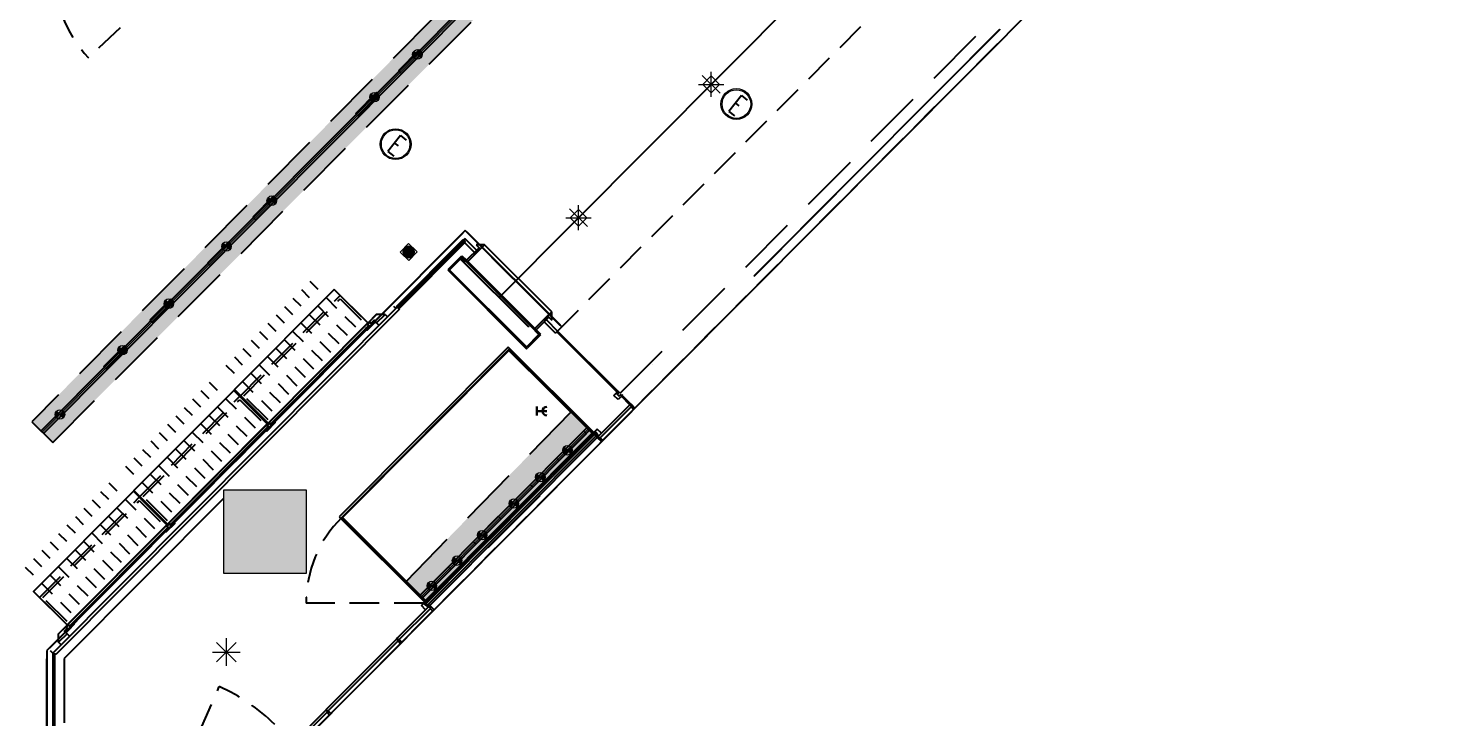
# Model space of a CAD drawing. Header units: millimetres. Extents: x 5896 to 6381, y 4295 to 4378.
# Drawn here: x 6099.53 to 6111.56, y 4301.59 to 4307.4 of the extents above; entities that cross this region are included whole.
import ezdxf

# ---------------------------------------------------------------- set-up
doc = ezdxf.new("R2010")
doc.units = ezdxf.units.MM
for name, pattern in [('DASHED', [0.75, 0.5, -0.25]), ('NASCOSTA', [0.375, 0.25, -0.125]), ('NASCOSTA2', [0.1875, 0.125, -0.0625]), ('PHANTOM2', [1.25, 0.625, -0.125, 0.125, -0.125, 0.125, -0.125]), ('PUNTO2', [0.125, 0, -0.125]), ('TRATTEGGIATA', [0.75, 0.5, -0.25])]:
    doc.linetypes.add(name, pattern=pattern)
for name, color, linetype in [('A-GLAZING', 2, 'Continuous'), ('ax-arredo piani', 2, 'Continuous'), ('ax-arredo piani rossi', 1, 'Continuous'), ('ax-arredo proiezioni', 1, 'NASCOSTA'), ('ax-arredo sez', 6, 'Continuous'), ('AX-proiez vestiti', 1, 'NASCOSTA2'), ('MERCHANDISING', 11, 'Continuous'), ('Pareti02', 3, 'Continuous'), ('Piani', 6, 'Continuous'), ('proiezioni', 2, 'NASCOSTA'), ('sezioni 02', 3, 'Continuous'), ('Urban', 6, 'Continuous')]:
    doc.layers.add(name, color=color, linetype=linetype)
for name, color, linetype, true_color in [('LD_beam', 7, 'DASHED', 0x7ec8c8), ('LD_track', 7, 'Continuous', 0x7ec8c8), ('PROIEZ-FASCIONE', 7, 'TRATTEGGIATA', 0xb4b08e)]:
    doc.layers.add(name, color=color, linetype=linetype, true_color=true_color)
doc.layers.add('LD_def-points', color=11, linetype='Continuous', lineweight=5, plot=False)
for name, color, linetype, lineweight, true_color in [('LD_light', 7, 'Continuous', 5, 0xf00000), ('R-HATCH', 7, 'Continuous', 9, 0xbababa), ('R-WALL', 7, 'Continuous', 9, 0xbababa)]:
    doc.layers.add(name, color=color, linetype=linetype, lineweight=lineweight, true_color=true_color)
doc.layers.add('R-BORDER', color=7, linetype='PHANTOM2', true_color=0xdb0000, plot=False)
doc.styles.add('SIMPLEX', font='SIMPLEX.SHX', dxfattribs={"width": 0.65})

# ---------------------------------------------------------------- blocks, each defined once
blk = doc.blocks.new('f')
at = {"layer": 'LD_light', "lineweight": 5, "ltscale": 0.5}
h = blk.add_hatch(color=256, dxfattribs=at)
h.dxf.hatch_style = 1
h.paths.add_polyline_path([(-4698.4, 3404.2, 0.414214), (-4702.4, 3400.2), (-4698.4, 3400.2)])
at = {"layer": 'LD_light', "lineweight": 5}
h = blk.add_hatch(color=256, dxfattribs=at)
h.dxf.hatch_style = 1
h.paths.add_polyline_path([(-4677.4, 3398.5), (-4677.4, 3401.8), (-4702.4, 3401.8), (-4702.4, 3398.5)])
at = {"layer": 'LD_light', "lineweight": 5, "ltscale": 0.5}
h = blk.add_hatch(color=256, dxfattribs=at)
h.dxf.hatch_style = 1
h.paths.add_polyline_path([(-4694.4, 3400.2), (-4698.4, 3400.2), (-4698.4, 3396.2, 0.414214)])
at = {"layer": 'LD_light', "lineweight": 5}
for p, q in [((-4698.4, 3404.2), (-4698.4, 3396.2)), ((-4702.4, 3400.2), (-4694.4, 3400.2))]:
    blk.add_line(p, q, dxfattribs=at)
blk.add_lwpolyline([(-4677.4, 3401.8), (-4702.4, 3401.8), (-4702.4, 3398.5), (-4677.4, 3398.5)], close=True, dxfattribs=at)
blk.add_circle((-4698.4, 3400.2), 4, dxfattribs=at)
blk.add_circle((-4698.4, 3400.2), 4, dxfattribs=at)
blk = doc.blocks.new('E1-5')
at = {"layer": 'LD_light', "lineweight": 5, "ltscale": 0.5}
h = blk.add_hatch(color=256, dxfattribs=at)
h.dxf.hatch_style = 1
h.paths.add_polyline_path([(0, 0.04, 0.414214), (-0.04, 0), (0, 0)])
at = {"layer": 'LD_light', "lineweight": 5}
h = blk.add_hatch(color=256, dxfattribs=at)
h.dxf.hatch_style = 1
h.paths.add_polyline_path([(0.21, -0.016), (0.21, 0.016), (-0.04, 0.016), (-0.04, -0.016)])
at = {"layer": 'LD_light', "lineweight": 5, "ltscale": 0.5}
h = blk.add_hatch(color=256, dxfattribs=at)
h.dxf.hatch_style = 1
h.paths.add_polyline_path([(0.04, 0), (0, 0), (0, -0.04, 0.414214)])
at = {"layer": 'LD_light', "lineweight": 5}
for p, q in [((-0.04, 0), (0.04, 0)), ((0, 0.04), (0, -0.04))]:
    blk.add_line(p, q, dxfattribs=at)
blk.add_lwpolyline([(0.21, 0.016), (-0.04, 0.016), (-0.04, -0.016), (0.21, -0.016)], close=True, dxfattribs=at)
blk.add_circle((0, 0), 0.04, dxfattribs=at)
blk = doc.blocks.new('E2-6')
at = {"layer": 'LD_light'}
h = blk.add_hatch(color=256, dxfattribs=at)
h.dxf.hatch_style = 1
edge = h.paths.add_edge_path()
edge.add_arc((0, 0), 0.05, 0, 360)
blk.add_lwpolyline([(-0.05, -0.05), (0.05, -0.05), (0.05, 0.05), (-0.05, 0.05)], close=True, dxfattribs=at)
blk.add_circle((0, 0), 0.05, dxfattribs=at)
blk = doc.blocks.new('e')
at = {"layer": 'LD_light', "color": 160, "true_color": 0x1a53ff}
for radius in [8.4, 7.78]:
    blk.add_circle((0, 0), radius, dxfattribs=at)
at = {"layer": 'LD_light', "color": 160, "true_color": 0x1a53ff, "style": 'SIMPLEX', "width": 0.65}
blk.add_text('E', height=11.01, dxfattribs=at).set_placement((-2.02, -5.7))
blk = doc.blocks.new('E7')
at = {"layer": 'LD_light'}
for p, q in [((-0.106, 0), (0.106, 0)), ((-0.075, -0.075), (0.075, 0.075)), ((-0.075, 0.075), (0.075, -0.075)), ((0, -0.106), (0, 0.106))]:
    blk.add_line(p, q, dxfattribs=at)
blk.add_lwpolyline([(-0.05, -0.05), (0.05, -0.05), (0.05, 0.05), (-0.05, 0.05)], close=True, dxfattribs=at)
blk = doc.blocks.new('112')
at = {"layer": 'R-HATCH', "ltscale": 10000}
h = blk.add_hatch(color=253, dxfattribs=at)
h.dxf.hatch_style = 1
h.paths.add_polyline_path([(6103.731, 4414.014), (6104.431, 4414.014), (6104.431, 4414.714), (6103.731, 4414.714)])
h.paths.add_polyline_path([(6104.431, 4422.412), (6104.431, 4423.112), (6103.731, 4423.112), (6103.731, 4422.412)])
h.paths.add_polyline_path([(6095.331, 4422.414), (6095.331, 4423.114), (6096.031, 4423.114), (6096.031, 4422.414)])
h.paths.add_polyline_path([(6096.031, 4414.014), (6096.031, 4414.714), (6095.331, 4414.714), (6095.331, 4414.014)])
h.paths.add_polyline_path([(6096.031, 4405.613), (6096.031, 4406.313), (6095.331, 4406.313), (6095.331, 4405.613)])
h.paths.add_polyline_path([(6087.631, 4405.804), (6087.631, 4406.504), (6086.931, 4406.504), (6086.931, 4405.804)])
h.paths.add_polyline_path([(6086.931, 4414.714), (6087.631, 4414.714), (6087.631, 4414.014), (6086.931, 4414.014)])
at = {"layer": 'A-GLAZING', "color": 253, "linetype": 'TRATTEGGIATA'}
blk.add_line((6098.676, 4407.128), (6103.156, 4411.625), dxfattribs=at)
at = {"layer": 'A-GLAZING', "color": 253}
for p, q in [((6098.447, 4406.791), (6097.035, 4405.374)), ((6098.463, 4406.786), (6097.04, 4405.358)), ((6097.054, 4405.344), (6098.477, 4406.772)), ((6097.071, 4405.339), (6098.482, 4406.756)), ((6098.463, 4406.788), (6098.472, 4406.797)), ((6098.479, 4406.772), (6098.463, 4406.788)), ((6098.465, 4406.786), (6098.463, 4406.786)), ((6098.477, 4406.774), (6098.465, 4406.786)), ((6098.472, 4406.797), (6098.488, 4406.781)), ((6098.477, 4406.772), (6098.477, 4406.774)), ((6098.488, 4406.781), (6098.479, 4406.772)), ((6097.038, 4405.358), (6097.029, 4405.349)), ((6097.029, 4405.349), (6097.045, 4405.333)), ((6097.054, 4405.342), (6097.038, 4405.358)), ((6097.04, 4405.358), (6097.04, 4405.358)), ((6097.04, 4405.358), (6097.04, 4405.356)), ((6097.04, 4405.356), (6097.052, 4405.344)), ((6097.045, 4405.333), (6097.054, 4405.342)), ((6097.052, 4405.344), (6097.054, 4405.344)), ((6097.054, 4405.344), (6097.054, 4405.344))]:
    blk.add_line(p, q, dxfattribs=at)
at = {"layer": 'ax-arredo piani', "color": 253}
for p, q in [((6097.532, 4408.38), (6097.391, 4408.239)), ((6098.098, 4407.816), (6097.532, 4408.38)), ((6097.391, 4408.239), (6097.957, 4407.674)), ((6097.957, 4407.674), (6098.098, 4407.816)), ((6096.327, 4406.08), (6097.738, 4407.497)), ((6096.334, 4406.08), (6097.738, 4407.49)), ((6097.738, 4407.497), (6098.447, 4406.791)), ((6097.738, 4407.49), (6098.44, 4406.791)), ((6098.44, 4406.791), (6097.035, 4405.381)), ((6098.447, 4406.791), (6097.035, 4405.374)), ((6097.035, 4405.374), (6096.327, 4406.08)), ((6097.035, 4405.381), (6096.334, 4406.08))]:
    blk.add_line(p, q, dxfattribs=at)
at = {"layer": 'ax-arredo piani', "color": 253, "elevation": 0}
for points in [[(6096.263, 4408.003), (6095.422, 4407.159), (6095.706, 4406.876), (6096.547, 4407.721)], [(6095.417, 4407.153), (6094.575, 4406.308), (6094.859, 4406.026), (6095.7, 4406.871)], [(6094.57, 4406.303), (6093.728, 4405.458), (6094.012, 4405.176), (6094.853, 4406.02)]]:
    blk.add_lwpolyline(points, close=True, dxfattribs=at)
at = {"layer": 'ax-arredo piani rossi', "color": 253}
for p, q in [((6096.791, 4407.864), (6097.348, 4408.422)), ((6098.789, 4406.993), (6098.528, 4406.731)), ((6097.095, 4405.293), (6096.834, 4405.031))]:
    blk.add_line(p, q, dxfattribs=at)
at = {"layer": 'ax-arredo proiezioni', "color": 253, "elevation": 0}
for points in [[(6095.691, 4406.89), (6095.473, 4407.108), (6096.314, 4407.953), (6096.533, 4407.735)], [(6095.706, 4406.905), (6095.501, 4407.108), (6096.314, 4407.924), (6096.519, 4407.721)], [(6094.845, 4406.04), (6094.626, 4406.258), (6095.467, 4407.103), (6095.686, 4406.885)], [(6094.859, 4406.054), (6094.654, 4406.258), (6095.467, 4407.074), (6095.672, 4406.871)], [(6093.998, 4405.19), (6093.779, 4405.408), (6094.62, 4406.252), (6094.839, 4406.035)], [(6094.012, 4405.204), (6093.807, 4405.408), (6094.62, 4406.224), (6094.825, 4406.02)]]:
    blk.add_lwpolyline(points, dxfattribs=at)
at = {"layer": 'ax-arredo sez', "color": 253}
for p, q in [((6096.799, 4407.858), (6097.354, 4408.415)), ((6097.361, 4408.41), (6096.804, 4407.851)), ((6097.36, 4408.409), (6096.805, 4407.852)), ((6096.811, 4407.844), (6097.368, 4408.403)), ((6097.35, 4408.424), (6097.348, 4408.422)), ((6097.348, 4408.422), (6097.368, 4408.403)), ((6097.355, 4408.42), (6097.35, 4408.424)), ((6097.354, 4408.415), (6097.356, 4408.415)), ((6097.367, 4408.432), (6097.355, 4408.42)), ((6097.356, 4408.415), (6097.36, 4408.41)), ((6097.357, 4408.417), (6097.369, 4408.429)), ((6097.37, 4408.405), (6097.357, 4408.417)), ((6097.36, 4408.41), (6097.36, 4408.409)), ((6097.368, 4408.403), (6097.361, 4408.41)), ((6097.369, 4408.429), (6097.367, 4408.432)), ((6097.368, 4408.403), (6097.37, 4408.405)), ((6097.332, 4408.279), (6097.228, 4408.175)), ((6097.332, 4408.279), (6097.341, 4408.288)), ((6097.375, 4408.237), (6097.332, 4408.279)), ((6097.34, 4408.272), (6097.332, 4408.279)), ((6097.341, 4408.288), (6097.38, 4408.249)), ((6097.38, 4408.249), (6097.486, 4408.355)), ((6097.496, 4408.345), (6097.391, 4408.239)), ((6097.532, 4408.38), (6097.461, 4408.38)), ((6097.461, 4408.38), (6097.496, 4408.345)), ((6097.486, 4408.355), (6097.496, 4408.345)), ((6097.496, 4408.345), (6097.532, 4408.38)), ((6097.228, 4408.175), (6097.221, 4408.168)), ((6097.221, 4408.168), (6097.887, 4407.504)), ((6097.894, 4407.511), (6097.228, 4408.175)), ((6097.228, 4408.175), (6097.235, 4408.168)), ((6097.235, 4408.168), (6097.34, 4408.272)), ((6097.38, 4408.249), (6097.373, 4408.242)), ((6097.373, 4408.242), (6097.38, 4408.249)), ((6097.373, 4408.242), (6097.376, 4408.239)), ((6097.961, 4407.656), (6097.373, 4408.242)), ((6097.376, 4408.239), (6097.375, 4408.237)), ((6097.391, 4408.239), (6097.38, 4408.249)), ((6097.38, 4408.249), (6097.968, 4407.663)), ((6096.782, 4407.845), (6096.794, 4407.857)), ((6096.784, 4407.843), (6096.782, 4407.845)), ((6096.796, 4407.855), (6096.784, 4407.843)), ((6096.789, 4407.862), (6096.791, 4407.864)), ((6096.794, 4407.857), (6096.789, 4407.862)), ((6096.791, 4407.864), (6096.811, 4407.844)), ((6096.809, 4407.842), (6096.796, 4407.855)), ((6096.799, 4407.856), (6096.799, 4407.858)), ((6096.803, 4407.852), (6096.799, 4407.856)), ((6096.805, 4407.852), (6096.803, 4407.852)), ((6096.804, 4407.851), (6096.811, 4407.844)), ((6096.811, 4407.844), (6096.809, 4407.842)), ((6098.098, 4407.816), (6098.063, 4407.78)), ((6098.099, 4407.745), (6098.098, 4407.816)), ((6098.063, 4407.78), (6097.957, 4407.674)), ((6097.968, 4407.663), (6098.074, 4407.77)), ((6098.063, 4407.78), (6098.099, 4407.745)), ((6098.074, 4407.77), (6098.063, 4407.78)), ((6097.887, 4407.518), (6097.991, 4407.623)), ((6097.998, 4407.616), (6097.894, 4407.511)), ((6097.957, 4407.66), (6097.956, 4407.658)), ((6097.956, 4407.658), (6097.998, 4407.616)), ((6097.957, 4407.674), (6097.968, 4407.663)), ((6097.961, 4407.656), (6097.957, 4407.66)), ((6097.968, 4407.663), (6097.961, 4407.656)), ((6097.968, 4407.663), (6097.961, 4407.656)), ((6098.007, 4407.625), (6097.968, 4407.663)), ((6097.991, 4407.623), (6097.998, 4407.616)), ((6097.998, 4407.616), (6098.007, 4407.625)), ((6097.894, 4407.511), (6097.887, 4407.518)), ((6097.887, 4407.504), (6097.894, 4407.511)), ((6093.891, 4404.938), (6093.891, 4404.326)), ((6093.906, 4404.938), (6093.906, 4404.326))]:
    blk.add_line(p, q, dxfattribs=at)
at = {"layer": 'ax-arredo sez', "color": 253, "elevation": 0}
for points in [[(6096.548, 4407.719), (6095.707, 4406.875), (6095.706, 4406.875), (6096.548, 4407.72)], [(6096.54, 4407.663), (6096.565, 4407.687), (6096.554, 4407.698), (6096.529, 4407.673)], [(6096.54, 4407.663), (6096.611, 4407.733), (6096.613, 4407.731), (6096.542, 4407.66)], [(6096.543, 4407.709), (6096.565, 4407.73), (6096.586, 4407.709), (6096.565, 4407.687)], [(6096.548, 4407.709), (6096.565, 4407.726), (6096.582, 4407.709), (6096.565, 4407.692)], [(6096.622, 4407.793), (6096.554, 4407.725), (6096.553, 4407.726), (6096.621, 4407.794)], [(6096.575, 4407.719), (6096.6, 4407.744), (6096.611, 4407.733), (6096.586, 4407.709)], [(6095.702, 4406.869), (6094.86, 4406.025), (6094.86, 4406.025), (6095.701, 4406.87)], [(6095.693, 4406.812), (6095.718, 4406.837), (6095.707, 4406.848), (6095.683, 4406.823)], [(6095.693, 4406.812), (6095.764, 4406.883), (6095.766, 4406.881), (6095.695, 4406.81)], [(6095.697, 4406.858), (6095.718, 4406.88), (6095.739, 4406.858), (6095.718, 4406.837)], [(6095.701, 4406.858), (6095.718, 4406.875), (6095.735, 4406.858), (6095.718, 4406.841)], [(6095.728, 4406.869), (6095.753, 4406.894), (6095.764, 4406.883), (6095.739, 4406.858)], [(6094.855, 4406.019), (6094.013, 4405.174), (6094.013, 4405.175), (6094.854, 4406.02)], [(6094.846, 4405.962), (6094.871, 4405.987), (6094.86, 4405.998), (6094.836, 4405.973)], [(6094.846, 4405.962), (6094.917, 4406.033), (6094.919, 4406.031), (6094.848, 4405.96)], [(6094.85, 4406.008), (6094.871, 4406.03), (6094.892, 4406.008), (6094.871, 4405.987)], [(6094.854, 4406.008), (6094.871, 4406.025), (6094.888, 4406.008), (6094.871, 4405.991)], [(6094.881, 4406.019), (6094.906, 4406.044), (6094.917, 4406.033), (6094.892, 4406.008)], [(6093.94, 4405.101), (6094.008, 4405.169), (6094.007, 4405.169), (6093.939, 4405.101)], [(6093.999, 4405.112), (6094.07, 4405.183), (6094.072, 4405.181), (6094.001, 4405.11)], [(6094.003, 4405.158), (6094.024, 4405.179), (6094.045, 4405.158), (6094.024, 4405.137)], [(6094.007, 4405.158), (6094.024, 4405.175), (6094.041, 4405.158), (6094.024, 4405.141)], [(6094.035, 4405.169), (6094.059, 4405.194), (6094.07, 4405.183), (6094.045, 4405.158)], [(6093.999, 4405.112), (6094.024, 4405.137), (6094.013, 4405.148), (6093.989, 4405.123)]]:
    blk.add_lwpolyline(points, close=True, dxfattribs=at)
for points in [[(6096.543, 4407.709), (6096.554, 4407.698), (6095.728, 4406.869), (6095.718, 4406.88), (6095.71, 4406.872), (6095.707, 4406.875), (6096.548, 4407.719), (6096.551, 4407.716), (6096.543, 4407.709)], [(6096.693, 4407.793), (6096.622, 4407.793), (6096.554, 4407.725), (6096.557, 4407.722), (6096.565, 4407.73), (6096.575, 4407.719), (6096.6, 4407.744), (6096.622, 4407.722), (6096.693, 4407.793), (6096.693, 4407.793)], [(6095.697, 4406.858), (6095.707, 4406.848), (6094.881, 4406.019), (6094.871, 4406.03), (6094.863, 4406.022), (6094.86, 4406.025), (6095.702, 4406.869), (6095.704, 4406.866), (6095.697, 4406.858)], [(6094.85, 4406.008), (6094.86, 4405.998), (6094.035, 4405.169), (6094.024, 4405.179), (6094.016, 4405.172), (6094.013, 4405.174), (6094.855, 4406.019), (6094.857, 4406.016), (6094.85, 4406.008)], [(6093.94, 4405.03), (6093.94, 4405.101), (6094.008, 4405.169), (6094.011, 4405.166), (6094.003, 4405.158), (6094.013, 4405.148), (6093.989, 4405.123), (6094.011, 4405.101), (6093.94, 4405.03), (6093.94, 4405.03)]]:
    blk.add_lwpolyline(points, dxfattribs=at)
at = {"layer": 'AX-proiez vestiti', "color": 253}
for p, q in [((6096.446, 4407.685), (6096.06, 4408.07)), ((6096.305, 4407.544), (6095.919, 4407.928)), ((6096.376, 4407.615), (6095.99, 4407.999)), ((6096.235, 4407.473), (6095.848, 4407.857)), ((6096.093, 4407.331), (6095.707, 4407.716)), ((6096.164, 4407.402), (6095.778, 4407.787)), ((6095.952, 4407.189), (6095.566, 4407.574)), ((6096.023, 4407.26), (6095.637, 4407.645)), ((6095.882, 4407.119), (6095.496, 4407.503)), ((6095.741, 4406.977), (6095.354, 4407.362)), ((6095.811, 4407.048), (6095.425, 4407.432)), ((6095.599, 4406.835), (6095.213, 4407.22)), ((6095.458, 4406.694), (6095.072, 4407.078)), ((6095.529, 4406.764), (6095.143, 4407.149)), ((6095.388, 4406.623), (6095.002, 4407.007)), ((6095.247, 4406.481), (6094.86, 4406.866)), ((6095.317, 4406.552), (6094.931, 4406.936)), ((6095.105, 4406.339), (6094.719, 4406.724)), ((6095.176, 4406.41), (6094.79, 4406.795)), ((6095.035, 4406.268), (6094.649, 4406.653)), ((6094.894, 4406.127), (6094.508, 4406.511)), ((6094.964, 4406.198), (6094.578, 4406.582)), ((6094.752, 4405.985), (6094.366, 4406.37)), ((6094.682, 4405.914), (6094.296, 4406.299)), ((6094.541, 4405.773), (6094.155, 4406.157)), ((6094.611, 4405.843), (6094.225, 4406.228)), ((6094.4, 4405.631), (6094.013, 4406.016)), ((6094.47, 4405.702), (6094.084, 4406.086)), ((6094.258, 4405.489), (6093.872, 4405.874)), ((6094.329, 4405.56), (6093.943, 4405.945)), ((6094.188, 4405.418), (6093.802, 4405.803)), ((6094.047, 4405.277), (6093.661, 4405.661)), ((6094.117, 4405.347), (6093.731, 4405.732))]:
    blk.add_line(p, q, dxfattribs=at)
at = {"layer": 'DEFPOINTS', "color": 253}
for p, q in [((6096.763, 4407.864), (6096.784, 4407.843)), ((6096.622, 4407.722), (6096.643, 4407.701)), ((6096.693, 4407.793), (6096.714, 4407.772)), ((6094.011, 4405.101), (6094.032, 4405.08)), ((6093.869, 4404.959), (6093.891, 4404.938)), ((6093.94, 4405.03), (6093.961, 4405.009))]:
    blk.add_line(p, q, dxfattribs=at)
at = {"layer": 'Pareti02', "color": 253}
for p, q in [((6097.465, 4408.334), (6097.369, 4408.429)), ((6097.447, 4408.316), (6097.369, 4408.394)), ((6096.796, 4407.855), (6093.891, 4404.938)), ((6096.814, 4407.837), (6093.916, 4404.928)), ((6096.796, 4407.855), (6096.814, 4407.837)), ((6098.035, 4407.731), (6098.131, 4407.635)), ((6098.053, 4407.748), (6098.148, 4407.653)), ((6098.148, 4407.653), (6098.131, 4407.635)), ((6097.738, 4407.497), (6098.517, 4406.721)), ((6095.331, 4406.242), (6093.986, 4404.892)), ((6096.792, 4405.059), (6096.795, 4405.063)), ((6096.806, 4405.045), (6096.792, 4405.059)), ((6096.795, 4405.063), (6096.809, 4405.049)), ((6096.802, 4405.042), (6096.806, 4405.045)), ((6096.802, 4405.042), (6096.824, 4405.02)), ((6096.824, 4405.02), (6096.802, 4405.042)), ((6096.809, 4405.049), (6096.813, 4405.052)), ((6096.813, 4405.052), (6096.834, 4405.031)), ((6096.834, 4405.031), (6096.824, 4405.02)), ((6093.891, 4404.938), (6093.916, 4404.928)), ((6093.986, 4404.892), (6093.986, 4404.406)), ((6093.986, 4404.508), (6093.986, 4404.351)), ((6096.196, 4404.462), (6096.193, 4404.458)), ((6096.193, 4404.458), (6096.207, 4404.444)), ((6096.211, 4404.448), (6096.196, 4404.462)), ((6096.207, 4404.444), (6096.204, 4404.44)), ((6096.204, 4404.44), (6096.225, 4404.419)), ((6096.214, 4404.451), (6096.211, 4404.448)), ((6096.235, 4404.43), (6096.214, 4404.451)), ((6096.225, 4404.419), (6096.235, 4404.43))]:
    blk.add_line(p, q, dxfattribs=at)
at = {"layer": 'Piani', "color": 253}
blk.add_line((6098.098, 4407.816), (6097.532, 4408.38), dxfattribs=at)
at = {"layer": 'PROIEZ-FASCIONE', "color": 253}
for p, q in [((6097.369, 4408.5), (6093.841, 4404.959)), ((6098.184, 4407.689), (6097.369, 4408.5)), ((6098.184, 4407.689), (6098.148, 4407.653)), ((6093.841, 4404.959), (6093.841, 4403.531))]:
    blk.add_line(p, q, dxfattribs=at)
at = {"layer": 'proiezioni', "color": 253}
for p, q in [((6094.008, 4402.194), (6108.084, 4416.324)), ((6098.148, 4407.653), (6102.629, 4412.151)), ((6095.003, 4410.723), (6094.191, 4409.956)), ((6097.019, 4405.359), (6096.028, 4405.359)), ((6094.675, 4403.246), (6095.295, 4404.656))]:
    blk.add_line(p, q, dxfattribs=at)
for centre, radius, start, end in [((6095.011, 4410.719), 1.12, 179.9511, 222.969), ((6097.028, 4405.367), 1, 134.536, 180.4929), ((6094.675, 4403.246), 1.54, 45.109, 66.2595)]:
    blk.add_arc(centre, radius, start, end, dxfattribs=at)
at = {"layer": 'R-BORDER', "color": 253, "ltscale": 10000}
blk.add_line((6094.003, 4402.189), (6104.089, 4412.314), dxfattribs=at)
at = {"layer": 'R-WALL', "color": 253, "ltscale": 10000}
for p, q in [((6096.031, 4406.313), (6095.331, 4406.313)), ((6095.331, 4406.313), (6095.331, 4405.613)), ((6096.031, 4405.613), (6096.031, 4406.313)), ((6095.331, 4405.613), (6096.031, 4405.613))]:
    blk.add_line(p, q, dxfattribs=at)
at = {"layer": 'sezioni 02', "color": 253}
for p, q in [((6098.141, 4407.646), (6098.148, 4407.653)), ((6098.651, 4407.138), (6098.141, 4407.646)), ((6098.148, 4407.653), (6098.668, 4407.136)), ((6097.745, 4407.504), (6097.738, 4407.497)), ((6097.738, 4407.497), (6098.447, 4406.791)), ((6098.454, 4406.798), (6097.745, 4407.504)), ((6098.623, 4407.11), (6098.642, 4407.13)), ((6098.658, 4407.075), (6098.623, 4407.11)), ((6098.642, 4407.13), (6098.658, 4407.145)), ((6098.652, 4407.12), (6098.642, 4407.13)), ((6098.642, 4407.13), (6098.668, 4407.104)), ((6098.668, 4407.136), (6098.652, 4407.12)), ((6098.658, 4407.145), (6098.668, 4407.136)), ((6098.694, 4407.11), (6098.658, 4407.075)), ((6098.668, 4407.104), (6098.684, 4407.119)), ((6098.684, 4407.119), (6098.764, 4407.039)), ((6098.684, 4407.119), (6098.694, 4407.11)), ((6098.757, 4407.032), (6098.686, 4407.103)), ((6098.489, 4406.763), (6098.757, 4407.032)), ((6098.771, 4407.018), (6098.503, 4406.749)), ((6098.764, 4407.039), (6098.757, 4407.032)), ((6098.757, 4407.032), (6098.764, 4407.039)), ((6098.771, 4407.018), (6098.757, 4407.032)), ((6098.757, 4407.032), (6098.771, 4407.018)), ((6098.764, 4407.039), (6098.765, 4407.039)), ((6098.765, 4407.039), (6098.8, 4407.004)), ((6098.768, 4407.015), (6098.771, 4407.018)), ((6098.789, 4406.993), (6098.768, 4407.015)), ((6098.8, 4407.004), (6098.789, 4406.993)), ((6098.462, 4406.807), (6098.447, 4406.791)), ((6098.447, 4406.791), (6098.454, 4406.798)), ((6098.447, 4406.791), (6098.456, 4406.782)), ((6098.456, 4406.782), (6098.472, 4406.797)), ((6098.482, 4406.827), (6098.462, 4406.807)), ((6098.462, 4406.807), (6098.488, 4406.781)), ((6098.472, 4406.797), (6098.462, 4406.807)), ((6098.488, 4406.781), (6098.473, 4406.765)), ((6098.473, 4406.765), (6098.482, 4406.756)), ((6098.517, 4406.791), (6098.482, 4406.827)), ((6098.482, 4406.756), (6098.517, 4406.791)), ((6098.489, 4406.763), (6098.482, 4406.756)), ((6098.482, 4406.756), (6098.517, 4406.721)), ((6098.503, 4406.749), (6098.489, 4406.763)), ((6098.503, 4406.749), (6098.489, 4406.763)), ((6098.507, 4406.752), (6098.503, 4406.749)), ((6098.528, 4406.731), (6098.507, 4406.752)), ((6098.517, 4406.721), (6098.528, 4406.731)), ((6096.32, 4406.073), (6096.327, 4406.08)), ((6097.028, 4405.367), (6096.32, 4406.073)), ((6096.327, 4406.08), (6097.035, 4405.374)), ((6097.063, 4405.332), (6096.795, 4405.063)), ((6096.809, 4405.049), (6097.078, 4405.318)), ((6097, 4405.339), (6097.019, 4405.359)), ((6097.035, 4405.304), (6097, 4405.339)), ((6097.019, 4405.359), (6097.035, 4405.374)), ((6097.029, 4405.349), (6097.019, 4405.359)), ((6097.019, 4405.359), (6097.045, 4405.333)), ((6097.035, 4405.374), (6097.028, 4405.367)), ((6097.045, 4405.365), (6097.029, 4405.349)), ((6097.035, 4405.374), (6097.045, 4405.365)), ((6097.071, 4405.339), (6097.035, 4405.304)), ((6097.045, 4405.333), (6097.061, 4405.349)), ((6097.061, 4405.349), (6097.071, 4405.339)), ((6097.063, 4405.332), (6097.071, 4405.339)), ((6097.078, 4405.318), (6097.063, 4405.332)), ((6097.078, 4405.318), (6097.063, 4405.332)), ((6097.071, 4405.339), (6097.106, 4405.304)), ((6097.074, 4405.314), (6097.078, 4405.318)), ((6097.095, 4405.293), (6097.074, 4405.314)), ((6097.106, 4405.304), (6097.095, 4405.293)), ((6096.795, 4405.063), (6096.789, 4405.056)), ((6096.789, 4405.056), (6096.789, 4405.055)), ((6096.789, 4405.055), (6096.824, 4405.02)), ((6096.809, 4405.049), (6096.795, 4405.063)), ((6096.795, 4405.063), (6096.809, 4405.049)), ((6096.813, 4405.052), (6096.809, 4405.049)), ((6096.834, 4405.031), (6096.813, 4405.052)), ((6096.824, 4405.02), (6096.834, 4405.031)), ((6095.925, 4404.189), (6096.193, 4404.458)), ((6096.207, 4404.444), (6095.939, 4404.175)), ((6096.193, 4404.458), (6096.207, 4404.444))]:
    blk.add_line(p, q, dxfattribs=at)
at = {"layer": 'Urban', "color": 253}
for p, q in [((6097.731, 4407.518), (6096.305, 4406.087)), ((6096.32, 4406.073), (6097.745, 4407.504)), ((6097.745, 4407.504), (6097.731, 4407.518)), ((6096.305, 4406.087), (6096.32, 4406.073)), ((6096.196, 4404.462), (6096.792, 4405.059)), ((6096.806, 4405.045), (6096.211, 4404.448)), ((6096.792, 4405.059), (6096.806, 4405.045)), ((6096.211, 4404.448), (6096.196, 4404.462))]:
    blk.add_line(p, q, dxfattribs=at)

msp = doc.modelspace()

# ---------------------------------------------------------------- hatches: boundary and pattern name
at = {"layer": 'LD_light'}
h = msp.add_hatch(color=256, dxfattribs=at)
h.dxf.hatch_style = 1
h.paths.add_polyline_path([(6107.219, 4306.889), (6107.723, 4307.395), (6107.727, 4307.392), (6107.223, 4306.886)])
h = msp.add_hatch(color=256, dxfattribs=at)
h.dxf.hatch_style = 1
h.paths.add_polyline_path([(6106.439, 4306.099), (6107.223, 4306.886), (6107.219, 4306.889), (6106.436, 4306.103)])
h = msp.add_hatch(color=256, dxfattribs=at)
h.dxf.hatch_style = 1
h.paths.add_polyline_path([(6105.656, 4305.313), (6106.439, 4306.099), (6106.436, 4306.103), (6105.652, 4305.317)])
h = msp.add_hatch(color=256, dxfattribs=at)
h.dxf.hatch_style = 1
h.paths.add_polyline_path([(6102.48, 4304.962), (6103.193, 4305.678), (6103.197, 4305.674), (6102.483, 4304.958)])
h = msp.add_hatch(color=256, dxfattribs=at)
h.dxf.hatch_style = 1
h.paths.add_polyline_path([(6104.016, 4304.899), (6103.23, 4305.682), (6103.233, 4305.686), (6104.019, 4304.903)])
h = msp.add_hatch(color=256, dxfattribs=at)
h.dxf.hatch_style = 1
h.paths.add_polyline_path([(6103.75, 4304.884), (6103.174, 4305.458), (6103.178, 4305.461), (6103.754, 4304.888)])
at = {"layer": 'LD_light', "linetype": 'Continuous'}
h = msp.add_hatch(color=256, dxfattribs=at)
h.dxf.hatch_style = 1
h.paths.add_polyline_path([(6103.442, 4305.475), (6103.438, 4305.471), (6103.804, 4305.107), (6103.807, 4305.11)])
at = {"layer": 'LD_light'}
h = msp.add_hatch(color=256, dxfattribs=at)
h.dxf.hatch_style = 1
h.paths.add_polyline_path([(6103.719, 4304.923), (6103.213, 4305.427), (6103.209, 4305.423), (6103.715, 4304.919)])
h = msp.add_hatch(color=256, dxfattribs=at)
h.dxf.hatch_style = 1
h.paths.add_polyline_path([(6101.556, 4304.035), (6102.48, 4304.962), (6102.483, 4304.958), (6101.56, 4304.031)])
h = msp.add_hatch(color=256, dxfattribs=at)
h.dxf.hatch_style = 1
h.paths.add_polyline_path([(6100.633, 4303.108), (6101.556, 4304.035), (6101.56, 4304.031), (6100.637, 4303.105)])
h = msp.add_hatch(color=256, dxfattribs=at)
h.dxf.hatch_style = 1
h.paths.add_polyline_path([(6103.408, 4303.028), (6103.842, 4303.464), (6103.845, 4303.46), (6103.411, 4303.024)])
h = msp.add_hatch(color=256, dxfattribs=at)
h.dxf.hatch_style = 1
h.paths.add_polyline_path([(6099.71, 4302.182), (6100.633, 4303.108), (6100.637, 4303.105), (6099.714, 4302.178)])
h = msp.add_hatch(color=256, dxfattribs=at)
h.dxf.hatch_style = 1
h.paths.add_polyline_path([(6099.687, 4300.78), (6099.687, 4302.088), (6099.692, 4302.088), (6099.692, 4300.78)])
at = {"layer": 'MERCHANDISING'}
h = msp.add_hatch(color=3, dxfattribs=at)
h.dxf.hatch_style = 1
h.paths.add_polyline_path([(6108.43, 4312.642), (6108.253, 4312.818), (6099.562, 4304.087), (6099.739, 4303.911)])
h = msp.add_hatch(color=3, dxfattribs=at)
h.dxf.hatch_style = 1
h.paths.add_polyline_path([(6104.306, 4303.979), (6102.894, 4302.561), (6102.716, 4302.738), (6104.112, 4304.172)])

# ---------------------------------------------------------------- linework, layer by layer
msp.add_line((6103.501, 4305.132), (6108.055, 4309.706))
at = {"layer": 'LD_beam', "elevation": 0}
for points in [[(6108.43, 4312.642), (6108.253, 4312.818), (6099.562, 4304.087), (6099.739, 4303.911)], [(6104.306, 4303.979), (6102.894, 4302.561), (6102.716, 4302.738), (6104.112, 4304.172)]]:
    msp.add_lwpolyline(points, close=True, dxfattribs=at)
at = {"layer": 'LD_def-points'}
for p, q in [((6099.65, 4303.999), (6108.342, 4312.73)), ((6104.795, 4304.569), (6104.795, 4304.569)), ((6104.256, 4304.028), (6102.844, 4302.611, 0))]:
    msp.add_line(p, q, dxfattribs=at)
at = {"layer": 'LD_light', "lineweight": 30}
for p, q in [((6103.822, 4304.139), (6103.822, 4304.214)), ((6103.905, 4304.176), (6103.822, 4304.176))]:
    msp.add_line(p, q, dxfattribs=at)
at = {"layer": 'LD_light'}
for p, q in [((6101.119, 4302.227), (6101.285, 4302.062)), ((6101.119, 4302.062), (6101.285, 4302.227)), ((6101.202, 4302.261), (6101.202, 4302.028)), ((6101.085, 4302.144), (6101.319, 4302.144))]:
    msp.add_line(p, q, dxfattribs=at)
at = {"layer": 'LD_light', "elevation": 0}
for points in [[(6107.219, 4306.889), (6107.723, 4307.395), (6107.727, 4307.392), (6107.223, 4306.886)], [(6106.439, 4306.099), (6107.223, 4306.886), (6107.219, 4306.889), (6106.436, 4306.103)], [(6105.656, 4305.313), (6106.579, 4306.24), (6106.575, 4306.243), (6105.652, 4305.317)], [(6105.656, 4305.313), (6106.439, 4306.099), (6106.436, 4306.103), (6105.652, 4305.317)], [(6103.75, 4304.884), (6103.174, 4305.458), (6103.178, 4305.461), (6103.754, 4304.888)], [(6103.719, 4304.923), (6103.213, 4305.427), (6103.209, 4305.423), (6103.715, 4304.919)], [(6103.408, 4303.028), (6103.842, 4303.464), (6103.845, 4303.46), (6103.411, 4303.024)], [(6099.687, 4300.78), (6099.687, 4302.088), (6099.692, 4302.088), (6099.692, 4300.78)]]:
    msp.add_lwpolyline(points, close=True, dxfattribs=at)
at = {"layer": 'LD_light'}
for points in [[(6102.48, 4304.962), (6103.193, 4305.678), (6103.197, 4305.674), (6102.483, 4304.958)], [(6104.016, 4304.899), (6103.23, 4305.682), (6103.233, 4305.686), (6104.019, 4304.903)], [(6101.556, 4304.035), (6102.48, 4304.962), (6102.483, 4304.958), (6101.56, 4304.031)], [(6100.633, 4303.108), (6101.556, 4304.035), (6101.56, 4304.031), (6100.637, 4303.105)], [(6099.71, 4302.182), (6100.633, 4303.108), (6100.637, 4303.105), (6099.714, 4302.178)]]:
    msp.add_lwpolyline(points, close=True, dxfattribs=at)
at = {"layer": 'LD_light', "linetype": 'Continuous', "elevation": 0}
msp.add_lwpolyline([(6103.442, 4305.475), (6103.438, 4305.471), (6103.804, 4305.107), (6103.807, 4305.11)], close=True, dxfattribs=at)
at = {"layer": 'LD_light', "lineweight": 30}
msp.add_arc((6103.905, 4304.176), 0.0375, 90, 270, dxfattribs=at)
at = {"layer": 'LD_track'}
for p, q in [((6099.64, 4304.009), (6108.331, 4312.741)), ((6099.661, 4303.988), (6108.352, 4312.72))]:
    msp.add_line(p, q, dxfattribs=at)
at = {"layer": 'LD_track', "elevation": 0}
msp.add_lwpolyline([(6104.267, 4304.018), (6102.855, 4302.6), (6102.833, 4302.621), (6104.245, 4304.039)], dxfattribs=at)

# ---------------------------------------------------------------- block references
msp.add_blockref('112', (5.848, -102.802))
at = {"layer": 'LD_light', "xscale": 0.01, "yscale": 0.01, "zscale": 0.01, "rotation": 225.1089947128519}
for p in [(6045.565, 4297.894), (6045.204, 4297.534), (6044.337, 4296.661), (6043.955, 4296.275), (6043.469, 4295.793), (6043.078, 4295.401), (6042.551, 4294.859)]:
    msp.add_blockref('f', p, dxfattribs=at)
at = {"layer": 'LD_light'}
for name, p, rotation in [('E7', (6105.291, 4306.93), 45.10899471140102), ('E7', (6104.172, 4305.806), 45.10899471140102), ('E1-5', (6104.079, 4303.846, 0), 45.10857240435773), ('E1-5', (6103.85, 4303.62, 0), 45.10857240435773), ('E1-5', (6103.627, 4303.397, 0), 45.10857240435773), ('E1-5', (6103.359, 4303.13, 0), 45.10857240435773), ('E1-5', (6103.148, 4302.916, 0), 45.10857240435773), ('E1-5', (6102.936, 4302.703, 0), 45.10857240435773)]:
    msp.add_blockref(name, p, dxfattribs=dict(at, rotation=rotation))
at = {"layer": 'LD_light', "linetype": 'PUNTO2', "xscale": 0.0154948959566415, "yscale": 0.0154948959566415, "zscale": 0.0154948959566415, "rotation": 321.6507854045141}
for p in [(6105.504, 4306.764, 0), (6102.63, 4306.426, 0)]:
    msp.add_blockref('e', p, dxfattribs=at)
at = {"layer": 'LD_light', "xscale": -1, "rotation": 135.2973963456725}
msp.add_blockref('E2-6', (6102.74, 4305.517), dxfattribs=at)

doc.saveas('drawing.dxf')
